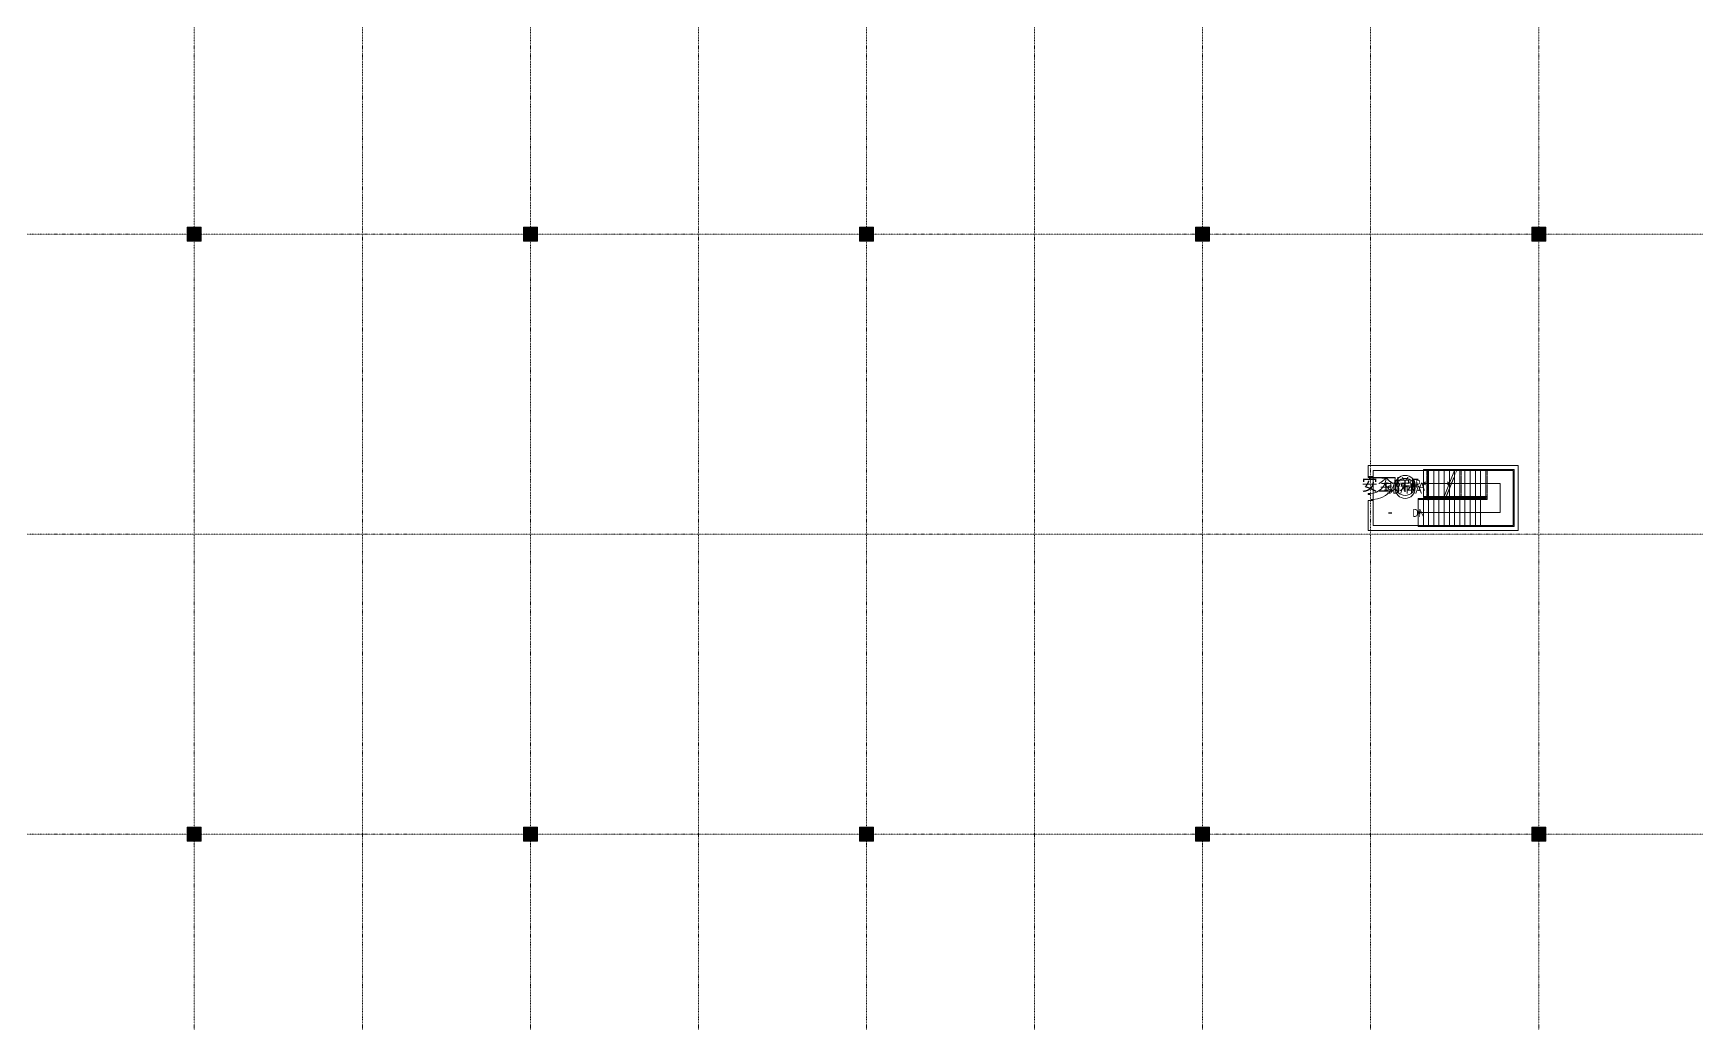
# Model space of a CAD drawing. Extents: x -32000 to 290600, y -29000 to 131250.
# Drawn here: x 43550 to 126700, y 20520 to 70039 of the extents above; entities that cross this region are included whole.
import ezdxf
from ezdxf.enums import TextEntityAlignment as Align

# ---------------------------------------------------------------- set-up
doc = ezdxf.new("R2010")
doc.units = 0
doc.header["$LTSCALE"] = 10
for name, pattern in [('H12PL3$0$JJP_三點線', [0.9, 0.3, -0.15, 0, -0.15, 0, -0.15, 0, -0.15]), ('H12PL3$0$JJP_虛線(退縮線、投影線、地下室範圍、非屬本工程、圖面分區)', [0.45, 0.3, -0.15]), ('H12PL3$0$虛線', [0.846667, 0.423333, -0.423333]), ('XFM7P30ICA$0$H12PL3$0$JJP_三點線', [0.9, 0.3, -0.15, 0, -0.15, 0, -0.15, 0, -0.15]), ('XFM7P30ICA$0$H12PL3$0$JJP_虛線(退縮線、投影線、地下室範圍、非屬本工程、圖面分區)', [0.45, 0.3, -0.15])]:
    doc.linetypes.add(name, pattern=pattern)
for name, color, linetype in [('H12PL3$0$A-STRS', 252, 'Continuous'), ('H12PL3$0$A-TEXT', 252, 'Continuous'), ('H12PL3$0$A-WALL-IN', 252, 'Continuous'), ('H12PL3$0$A-ZONE', 252, 'Continuous'), ('H12PL3$0$Door', 252, 'Continuous'), ('H12PL3$0$S-COL', 252, 'Continuous'), ('H12PL3$0$S-GRID', 252, 'Continuous'), ('H12PL3$0$S-SLAB-SHOW', 252, 'Continuous'), ('XFM7P30ICA$0$H12PL3$0$A-STRS', 252, 'Continuous'), ('XFM7P30ICA$0$H12PL3$0$A-WALL-IN', 252, 'Continuous'), ('XFM7P30ICA$0$H12PL3$0$D label', 252, 'Continuous'), ('XFM7P30ICA$0$H12PL3$0$Door', 252, 'Continuous'), ('XFM7P30ICA$0$H12PL3$0$Hattch', 252, 'Continuous'), ('XFM7P30ICA$0$H12PL3$0$S-COL', 252, 'Continuous'), ('XFM7P30ICA$0$H12PL3$0$S-GRID', 252, 'Continuous')]:
    doc.layers.add(name, color=color, linetype=linetype)
doc.styles.add('H12PL3$0$Standard', font='', dxfattribs={"width": 0.8})
doc.styles.add('XFM7P30ICA$0$H12PL3$0$Standard', font='isocp.shx', dxfattribs={"bigfont": 'chineset.shx'})
doc.styles.get('H12PL3$0$Standard').set_extended_font_data('Microsoft JhengHei')

# ---------------------------------------------------------------- blocks, each defined once
blk = doc.blocks.new('H12PL3')
at = {"layer": 'H12PL3$0$A-STRS', "lineweight": 0}
for p, q in [((113035, 48235), (114615, 48235)), ((113035, 48185), (113035, 48235)), ((113035, 48235), (114855, 48235)), ((113035, 48185), (113035, 48235)), ((114855, 48235), (114855, 48185)), ((114855, 48235), (117575, 48235)), ((114855, 48185), (114855, 48235)), ((117575, 48235), (117575, 45375)), ((114595, 48185), (113035, 48185)), ((113035, 46885), (113035, 48185)), ((113035, 48185), (114595, 48185)), ((113035, 46885), (113035, 48185)), ((113035, 48185), (113295, 48185)), ((114855, 48185), (113035, 48185)), ((113035, 46885), (113035, 48185)), ((113035, 48185), (114855, 48185)), ((113035, 46885), (113035, 48185)), ((113035, 48185), (113295, 48185)), ((113035, 47535), (113135, 47610)), ((113035, 47535), (113295, 47535)), ((113035, 47535), (113295, 47535)), ((113135, 47460), (113035, 47535)), ((113295, 46885), (113295, 48185)), ((113295, 48185), (113295, 46885)), ((113295, 46885), (113295, 48185)), ((113295, 48185), (113555, 48185)), ((113295, 46885), (113295, 48185)), ((113295, 48185), (113295, 46885)), ((113295, 46885), (113295, 48185)), ((113295, 48185), (113555, 48185)), ((113295, 47535), (114335, 47535)), ((113295, 47535), (114855, 47535)), ((113555, 46885), (113555, 48185)), ((113555, 48185), (113555, 46885)), ((113555, 46885), (113555, 48185)), ((113555, 48185), (113815, 48185)), ((113555, 46885), (113555, 48185)), ((113555, 48185), (113555, 46885)), ((113555, 46885), (113555, 48185)), ((113555, 48185), (113815, 48185)), ((113815, 46885), (113815, 48185)), ((113815, 48185), (113815, 46885)), ((113815, 46885), (113815, 48185)), ((113815, 48185), (114075, 48185)), ((113815, 46885), (113815, 48185)), ((113815, 48185), (113815, 46885)), ((113815, 46885), (113815, 48185)), ((113815, 48185), (114075, 48185)), ((114075, 46885), (114075, 48185)), ((114075, 48185), (114075, 46885)), ((114075, 46885), (114075, 48185)), ((114075, 48185), (114335, 48185)), ((114075, 46885), (114595, 48185)), ((114075, 46885), (114075, 48185)), ((114075, 48185), (114075, 46885)), ((114075, 46885), (114075, 48185)), ((114075, 48185), (114335, 48185)), ((114235, 47610), (114335, 47535)), ((114335, 47535), (114235, 47460)), ((114335, 47535), (114335, 48185)), ((114335, 48185), (114335, 47535)), ((114335, 47535), (114335, 48185)), ((114335, 48185), (114595, 48185)), ((114335, 46885), (114335, 48185)), ((114335, 48185), (114335, 46885)), ((114335, 46885), (114335, 48185)), ((114335, 48185), (114595, 48185)), ((114595, 46885), (114595, 48185)), ((114595, 48185), (114595, 46885)), ((114595, 46885), (114595, 48185)), ((114595, 48185), (114855, 48185)), ((117525, 48185), (114855, 48185)), ((114855, 48185), (114918.16, 48185)), ((114855, 46885), (114855, 48185)), ((114855, 46885), (114855, 48185)), ((114855, 46885), (114855, 48185)), ((114855, 48185), (114855, 46885)), ((114855, 46885), (114855, 48185)), ((114855, 48185), (117525, 48185)), ((114855, 47535), (116875, 47535)), ((114918.16, 48185), (117525, 48185)), ((116875, 47535), (116875, 46075)), ((117525, 45425), (117525, 48185)), ((117525, 48185), (117525, 45425)), ((117525, 48185), (117525, 45425)), ((112775, 46725), (112775, 46775)), ((112775, 46775), (114595, 46775)), ((114595, 46725), (112775, 46725)), ((112775, 45425), (112775, 46725)), ((112775, 46725), (114595, 46725)), ((112775, 45425), (112775, 46725)), ((112775, 46725), (113035, 46725)), ((113035, 46885), (114075, 46885)), ((113035, 46835), (113035, 46885)), ((114075, 46885), (113035, 46885)), ((113295, 46885), (113035, 46885)), ((113035, 46885), (114855, 46885)), ((113035, 46835), (113035, 46885)), ((114855, 46885), (113035, 46885)), ((113295, 46885), (113035, 46885)), ((114055, 46835), (113035, 46835)), ((114855, 46835), (113035, 46835)), ((113035, 46725), (113035, 45425)), ((113035, 45425), (113035, 46725)), ((113035, 46725), (113295, 46725)), ((113035, 46725), (113035, 45425)), ((113555, 46885), (113295, 46885)), ((113555, 46885), (113295, 46885)), ((113295, 46725), (113295, 45425)), ((113295, 45425), (113295, 46725)), ((113295, 46725), (113555, 46725)), ((113295, 46725), (113295, 45425)), ((113815, 46885), (113555, 46885)), ((113815, 46885), (113555, 46885)), ((113555, 46725), (113555, 45425)), ((113555, 45425), (113555, 46725)), ((113555, 46725), (113815, 46725)), ((113555, 46725), (113555, 45425)), ((114075, 46885), (113815, 46885)), ((114075, 46885), (113815, 46885)), ((113815, 46725), (113815, 45425)), ((113815, 45425), (113815, 46725)), ((113815, 46725), (114075, 46725)), ((113815, 46725), (113815, 45425)), ((114335, 46885), (114075, 46885)), ((114075, 46725), (114075, 45425)), ((114075, 45425), (114075, 46725)), ((114075, 46725), (114335, 46725)), ((114075, 46725), (114075, 45425)), ((114595, 46885), (114335, 46885)), ((114335, 46725), (114335, 45425)), ((114335, 46725), (114595, 46725)), ((114335, 45425), (114335, 46725)), ((114335, 46725), (114335, 45425)), ((114855, 46885), (114595, 46885)), ((114595, 46725), (114595, 46775)), ((114595, 46775), (116175, 46775)), ((114595, 46775), (114595, 46725)), ((116225, 46725), (114595, 46725)), ((114595, 46725), (116225, 46725)), ((114595, 46725), (114595, 45425)), ((114595, 46725), (114595, 45425)), ((114595, 45425), (114595, 46725)), ((114595, 46725), (116225, 46725)), ((114595, 46725), (114595, 45425)), ((114855, 46885), (114855, 46835)), ((114855, 46885), (116225, 46885)), ((114855, 46835), (114855, 46885)), ((114918.16, 46885), (114855, 46885)), ((116225, 46885), (114855, 46885)), ((116175, 46835), (114855, 46835)), ((116225, 46885), (114918.16, 46885)), ((116175, 46775), (116175, 46835)), ((116225, 46885), (116225, 46725)), ((116225, 46725), (116225, 46885)), ((116225, 46725), (116225, 46885)), ((113035, 46075), (112775, 46075)), ((114595, 46075), (113035, 46075)), ((116875, 46075), (114595, 46075)), ((112775, 45375), (112775, 45425)), ((112775, 45425), (114595, 45425)), ((114595, 45425), (112775, 45425)), ((113035, 45425), (112775, 45425)), ((114595, 45375), (112775, 45375)), ((113295, 45425), (113035, 45425)), ((113555, 45425), (113295, 45425)), ((113815, 45425), (113555, 45425)), ((114075, 45425), (113815, 45425)), ((114335, 45425), (114075, 45425)), ((114595, 45425), (114335, 45425)), ((114595, 45375), (114595, 45425)), ((114595, 45425), (117525, 45425)), ((114595, 45425), (114595, 45375)), ((117525, 45425), (114595, 45425)), ((117525, 45425), (114595, 45425)), ((117575, 45375), (114595, 45375))]:
    blk.add_line(p, q, dxfattribs=at)
at = {"layer": 'H12PL3$0$A-STRS', "linetype": 'H12PL3$0$JJP_虛線(退縮線、投影線、地下室範圍、非屬本工程、圖面分區)', "lineweight": 0}
for p, q in [((114722.7, 48235), (116155, 48235)), ((116155, 48235), (116155, 48185)), ((116155, 48235), (117575, 48235)), ((116155, 48185), (116155, 48235)), ((117575, 48235), (117575, 45375)), ((113215.46, 48185), (113215.46, 46885)), ((113216.34, 48185), (113216.34, 46885)), ((114182.7, 46885), (114702.7, 48185)), ((114595, 46885), (114595, 47915.74)), ((114595, 47915.74), (114595, 46885)), ((114595, 46885), (114595, 47915.74)), ((116155, 48185), (114702.7, 48185)), ((114702.7, 48185), (114855, 48185)), ((114855, 46885), (114855, 48185)), ((114855, 48185), (114855, 46885)), ((114855, 46885), (114855, 48185)), ((114855, 48185), (115115, 48185)), ((114918.16, 48185), (114918.16, 46885)), ((115115, 46885), (115115, 48185)), ((115115, 48185), (115115, 46885)), ((115115, 46885), (115115, 48185)), ((115115, 48185), (115375, 48185)), ((115375, 46885), (115375, 48185)), ((115375, 48185), (115375, 46885)), ((115375, 46885), (115375, 48185)), ((115375, 48185), (115635, 48185)), ((115635, 46885), (115635, 48185)), ((115635, 48185), (115635, 46885)), ((115635, 46885), (115635, 48185)), ((115635, 48185), (115895, 48185)), ((115895, 46885), (115895, 48185)), ((115895, 48185), (115895, 46885)), ((115895, 46885), (115895, 48185)), ((115895, 48185), (116155, 48185)), ((117525, 48185), (116155, 48185)), ((116155, 46885), (116155, 48185)), ((116155, 46885), (116155, 48185)), ((116155, 46885), (116155, 48185)), ((116155, 48185), (116155, 46885)), ((116155, 46885), (116155, 48185)), ((116155, 48185), (117525, 48185)), ((116219.91, 48185), (116219.91, 46885)), ((117525, 45425), (117525, 48185)), ((117525, 48185), (117525, 45425)), ((112775, 46725), (112775, 46775)), ((112775, 46775), (115895, 46775)), ((115895, 46725), (112775, 46725)), ((112775, 45425), (112775, 46725)), ((112775, 46725), (113035, 46725)), ((113035, 46725), (113035, 45425)), ((113035, 45425), (113035, 46725)), ((113035, 46725), (113295, 46725)), ((113035, 46725), (113035, 45425)), ((113295, 46725), (113295, 45425)), ((113295, 45425), (113295, 46725)), ((113295, 46725), (113555, 46725)), ((113295, 46725), (113295, 45425)), ((113555, 46725), (113555, 45425)), ((113555, 45425), (113555, 46725)), ((113555, 46725), (113815, 46725)), ((113555, 46725), (113555, 45425)), ((113815, 46725), (113815, 45425)), ((113815, 45425), (113815, 46725)), ((113815, 46725), (114075, 46725)), ((113815, 46725), (113815, 45425)), ((114075, 46725), (114075, 45425)), ((114075, 45425), (114075, 46725)), ((114075, 46725), (114335, 46725)), ((114075, 46725), (114075, 45425)), ((116155, 46835), (114162.7, 46835)), ((114182.7, 46885), (116155, 46885)), ((114335, 46885), (114182.7, 46885)), ((114335, 46885), (114335, 47265.74)), ((114335, 47265.74), (114335, 46885)), ((114335, 46885), (114335, 47265.74)), ((114595, 46885), (114335, 46885)), ((114335, 46725), (114335, 45425)), ((114335, 45425), (114335, 46725)), ((114335, 46725), (114595, 46725)), ((114335, 46725), (114335, 45425)), ((114855, 46885), (114595, 46885)), ((114595, 46725), (114595, 45425)), ((114595, 45425), (114595, 46725)), ((114595, 46725), (114855, 46725)), ((114595, 46725), (114595, 45425)), ((114595, 46725), (114595, 45425)), ((115115, 46885), (114855, 46885)), ((114855, 46725), (114855, 45425)), ((114855, 45425), (114855, 46725)), ((114855, 46725), (115115, 46725)), ((114855, 46725), (114855, 45425)), ((115375, 46885), (115115, 46885)), ((115115, 46725), (115115, 45425)), ((115115, 45425), (115115, 46725)), ((115115, 46725), (115375, 46725)), ((115115, 46725), (115115, 45425)), ((115635, 46885), (115375, 46885)), ((115375, 46725), (115375, 45425)), ((115375, 45425), (115375, 46725)), ((115375, 46725), (115635, 46725)), ((115375, 46725), (115375, 45425)), ((115895, 46885), (115635, 46885)), ((115635, 46725), (115635, 45425)), ((115635, 46725), (115895, 46725)), ((115635, 45425), (115635, 46725)), ((115635, 46725), (115635, 45425)), ((116155, 46885), (115895, 46885)), ((115895, 46725), (115895, 46775)), ((115895, 46775), (116175, 46775)), ((115895, 46775), (115895, 46725)), ((116225, 46725), (115895, 46725)), ((115895, 46725), (115895, 45425)), ((115895, 46725), (115895, 45425)), ((115895, 46725), (115895, 45425)), ((115895, 45425), (115895, 46725)), ((115895, 46725), (116225, 46725)), ((115895, 46725), (115895, 45425)), ((116155, 46885), (116155, 46835)), ((116155, 46885), (116225, 46885)), ((116155, 46835), (116155, 46885)), ((116225, 46885), (116155, 46885)), ((116175, 46835), (116155, 46835)), ((116175, 46775), (116175, 46835)), ((116225, 46885), (116225, 46725)), ((116225, 46725), (116225, 46885)), ((112775, 45375), (112775, 45425)), ((112775, 45425), (115895, 45425)), ((113035, 45425), (112775, 45425)), ((115895, 45375), (112775, 45375)), ((113295, 45425), (113035, 45425)), ((113555, 45425), (113295, 45425)), ((113815, 45425), (113555, 45425)), ((114075, 45425), (113815, 45425)), ((114335, 45425), (114075, 45425)), ((114595, 45425), (114335, 45425)), ((114855, 45425), (114595, 45425)), ((115115, 45425), (114855, 45425)), ((115375, 45425), (115115, 45425)), ((115635, 45425), (115375, 45425)), ((115895, 45425), (115635, 45425)), ((115895, 45375), (115895, 45425)), ((115895, 45425), (117525, 45425)), ((115895, 45425), (115895, 45375)), ((117525, 45425), (115895, 45425)), ((117575, 45375), (115895, 45375))]:
    blk.add_line(p, q, dxfattribs=at)
at = {"layer": 'H12PL3$0$A-STRS', "linetype": 'H12PL3$0$虛線', "lineweight": 0}
for p, q in [((114702.7, 48185), (116155, 48185)), ((116155, 48185), (116219.91, 48185)), ((116219.91, 48185), (117525, 48185)), ((117525, 48185), (117525, 45425)), ((112775, 45425), (112775, 46725)), ((112775, 46725), (115895, 46725)), ((116155, 46885), (114182.7, 46885)), ((115895, 46725), (116225, 46725)), ((116219.91, 46885), (116155, 46885)), ((116225, 46885), (116219.91, 46885)), ((116225, 46725), (116225, 46885)), ((115895, 45425), (112775, 45425)), ((117525, 45425), (115895, 45425))]:
    blk.add_line(p, q, dxfattribs=at)
at = {"layer": 'H12PL3$0$A-STRS', "lineweight": 0, "flags": 128}
for points in [[(113035, 47560, -1), (113035, 47510, -1)], [(112775, 46100, -1), (112775, 46050, -1)]]:
    blk.add_lwpolyline(points, format="xyb", close=True, dxfattribs=at)
at = {"layer": 'H12PL3$0$A-WALL-IN', "lineweight": 0}
blk.add_line((110525, 46685), (110275, 46685), dxfattribs=at)
at = {"layer": 'H12PL3$0$A-WALL-IN', "lineweight": 0, "flags": 128}
for points in [[(110275, 48435), (110275, 48185)], [(117525, 48435), (110275, 48435)], [(117775, 48435), (117525, 48435)], [(117775, 45425), (117775, 48435)], [(110275, 48185), (110275, 47885)], [(110525, 47885), (110525, 48185)], [(110525, 48185), (117525, 48185)], [(117525, 48185), (117525, 45425)], [(110275, 46685), (110275, 45425)], [(110525, 45425), (110525, 46685)], [(110275, 45175), (110275, 45425)], [(110275, 45175), (117775, 45175)], [(117525, 45425), (110525, 45425)], [(117775, 45175), (117775, 45425)]]:
    blk.add_lwpolyline(points, dxfattribs=at)
at = {"layer": 'H12PL3$0$Door', "lineweight": 0}
for p, q in [((110375, 47885), (110275, 47885)), ((110275, 47885), (110275, 47835)), ((110275, 47835), (110375, 47835)), ((110375, 47835), (110375, 47885)), ((110375, 47835), (111175, 47835)), ((110375, 47805), (110375, 47835)), ((111175, 47805), (110375, 47805)), ((110525, 47885), (110425, 47885)), ((110425, 47885), (110425, 47835)), ((110425, 47835), (110525, 47835)), ((110525, 47835), (110525, 47885)), ((110525, 47835), (111625, 47835)), ((110525, 47805), (110525, 47835)), ((111625, 47805), (110525, 47805)), ((111175, 47835), (111175, 47805)), ((111625, 47835), (111625, 47805)), ((110375, 47035), (110275, 47035)), ((110275, 47035), (110275, 46985)), ((110275, 46985), (110375, 46985)), ((110375, 46985), (110375, 47035)), ((110525, 46735), (110425, 46735)), ((110425, 46735), (110425, 46685)), ((110425, 46685), (110525, 46685)), ((110525, 46685), (110525, 46735))]:
    blk.add_line(p, q, dxfattribs=at)
for centre, radius in [((110375, 47835), 800), ((110525, 47835), 1100)]:
    blk.add_arc(centre, radius, 270, 0, dxfattribs=at)
at = {"layer": 'H12PL3$0$S-COL', "lineweight": 0, "flags": 128}
for points in [[(51250, 59650), (51950, 59650), (51950, 60350), (51250, 60350)], [(68050, 59650), (68750, 59650), (68750, 60350), (68050, 60350)], [(84850, 59650), (85550, 59650), (85550, 60350), (84850, 60350)], [(101650, 59650), (102350, 59650), (102350, 60350), (101650, 60350)], [(118450, 59650), (119150, 59650), (119150, 60350), (118450, 60350)], [(51250, 29650), (51950, 29650), (51950, 30350), (51250, 30350)], [(68050, 29650), (68750, 29650), (68750, 30350), (68050, 30350)], [(84850, 29650), (85550, 29650), (85550, 30350), (84850, 30350)], [(101650, 29650), (102350, 29650), (102350, 30350), (101650, 30350)], [(118450, 29650), (119150, 29650), (119150, 30350), (118450, 30350)]]:
    blk.add_lwpolyline(points, close=True, dxfattribs=at)
at = {"layer": 'H12PL3$0$S-GRID', "linetype": 'H12PL3$0$JJP_三點線', "lineweight": 0}
for p, q in [((51600, 128250), (51600, -28000)), ((60000, 128250), (60000, -28000)), ((68400, 128250), (68400, -28000)), ((76800, 128250), (76800, -28000)), ((85200, 128250), (85200, -28000)), ((93600, 128250), (93600, -28000)), ((102000, 128250), (102000, -28000)), ((110400, 128250), (110400, -28000)), ((118800, 128250), (118800, -28000)), ((-29000, 60000), (289600, 60000)), ((-29000, 45000), (289600, 45000)), ((-29000, 30000), (289600, 30000))]:
    blk.add_line(p, q, dxfattribs=at)
at = {"layer": 'H12PL3$0$S-SLAB-SHOW', "linetype": 'H12PL3$0$虛線', "lineweight": 0, "flags": 128}
blk.add_lwpolyline([(113245, 46705), (113295, 46705), (113295, 45425), (110525, 45425), (110525, 48185), (113245, 48185)], close=True, dxfattribs=at)
at = {"layer": 'H12PL3$0$S-SLAB-SHOW', "lineweight": 0, "flags": 128}
blk.add_lwpolyline([(113245, 46705), (113295, 46705), (113295, 45425), (110525, 45425), (110525, 48185), (113245, 48185)], close=True, dxfattribs=at)
at = {"layer": 'H12PL3$0$A-TEXT', "linetype": 'Continuous', "lineweight": 0, "char_height": 400, "attachment_point": 4, "style": 'H12PL3$0$Standard'}
for s, insert in [('\\A1;UP', (112339.65, 47515.49)), ('\\A1;DN', (112485.49, 46058.78))]:
    blk.add_mtext(s, dxfattribs=dict(at, insert=insert))
at = {"layer": 'H12PL3$0$A-ZONE', "style": 'H12PL3$0$Standard'}
for s, p in [('安全梯F', (111372.91, 47771.14)), ('-', (111372.91, 46429.25))]:
    blk.add_text(s, height=600, dxfattribs=at).set_placement(p, align=Align.TOP_CENTER)
blk = doc.blocks.new('XFM7P30ICA$0$H12PL3')
at = {"layer": 'XFM7P30ICA$0$H12PL3$0$Hattch', "linetype": 'Continuous', "lineweight": 0}
for points in [[(51250, 59650), (51950, 59650), (51950, 60350), (51250, 60350)], [(68050, 59650), (68750, 59650), (68750, 60350), (68050, 60350)], [(84850, 59650), (85550, 59650), (85550, 60350), (84850, 60350)], [(101650, 59650), (102350, 59650), (102350, 60350), (101650, 60350)], [(118450, 59650), (119150, 59650), (119150, 60350), (118450, 60350)], [(51250, 29650), (51950, 29650), (51950, 30350), (51250, 30350)], [(68050, 29650), (68750, 29650), (68750, 30350), (68050, 30350)], [(84850, 29650), (85550, 29650), (85550, 30350), (84850, 30350)], [(101650, 29650), (102350, 29650), (102350, 30350), (101650, 30350)], [(118450, 29650), (119150, 29650), (119150, 30350), (118450, 30350)]]:
    blk.add_hatch(color=256, dxfattribs=at).paths.add_polyline_path(points)
at = {"layer": 'XFM7P30ICA$0$H12PL3$0$A-STRS', "lineweight": 0}
for p, q in [((113035, 48235), (114615, 48235)), ((113035, 48185), (113035, 48235)), ((113035, 48235), (114855, 48235)), ((113035, 48185), (113035, 48235)), ((114855, 48235), (114855, 48185)), ((114855, 48235), (117575, 48235)), ((114855, 48185), (114855, 48235)), ((117575, 48235), (117575, 45375)), ((114595, 48185), (113035, 48185)), ((113035, 46885), (113035, 48185)), ((113035, 48185), (114595, 48185)), ((113035, 46885), (113035, 48185)), ((113035, 48185), (113295, 48185)), ((114855, 48185), (113035, 48185)), ((113035, 46885), (113035, 48185)), ((113035, 48185), (114855, 48185)), ((113035, 46885), (113035, 48185)), ((113035, 48185), (113295, 48185)), ((113035, 47535), (113295, 47535)), ((113035, 47535), (113295, 47535)), ((113295, 46885), (113295, 48185)), ((113295, 48185), (113295, 46885)), ((113295, 46885), (113295, 48185)), ((113295, 48185), (113555, 48185)), ((113295, 46885), (113295, 48185)), ((113295, 48185), (113295, 46885)), ((113295, 46885), (113295, 48185)), ((113295, 48185), (113555, 48185)), ((113295, 47535), (114335, 47535)), ((113295, 47535), (114855, 47535)), ((113555, 46885), (113555, 48185)), ((113555, 48185), (113555, 46885)), ((113555, 46885), (113555, 48185)), ((113555, 48185), (113815, 48185)), ((113555, 46885), (113555, 48185)), ((113555, 48185), (113555, 46885)), ((113555, 46885), (113555, 48185)), ((113555, 48185), (113815, 48185)), ((113815, 46885), (113815, 48185)), ((113815, 48185), (113815, 46885)), ((113815, 46885), (113815, 48185)), ((113815, 48185), (114075, 48185)), ((113815, 46885), (113815, 48185)), ((113815, 48185), (113815, 46885)), ((113815, 46885), (113815, 48185)), ((113815, 48185), (114075, 48185)), ((114075, 46885), (114075, 48185)), ((114075, 48185), (114075, 46885)), ((114075, 46885), (114075, 48185)), ((114075, 48185), (114335, 48185)), ((114075, 46885), (114595, 48185)), ((114075, 46885), (114075, 48185)), ((114075, 48185), (114075, 46885)), ((114075, 46885), (114075, 48185)), ((114075, 48185), (114335, 48185)), ((114235, 47610), (114335, 47535)), ((114335, 47535), (114235, 47460)), ((114335, 47535), (114335, 48185)), ((114335, 48185), (114335, 47535)), ((114335, 47535), (114335, 48185)), ((114335, 48185), (114595, 48185)), ((114335, 46885), (114335, 48185)), ((114335, 48185), (114335, 46885)), ((114335, 46885), (114335, 48185)), ((114335, 48185), (114595, 48185)), ((114595, 46885), (114595, 48185)), ((114595, 48185), (114595, 46885)), ((114595, 46885), (114595, 48185)), ((114595, 48185), (114855, 48185)), ((117525, 48185), (114855, 48185)), ((114855, 48185), (114918.16, 48185)), ((114855, 46885), (114855, 48185)), ((114855, 46885), (114855, 48185)), ((114855, 46885), (114855, 48185)), ((114855, 48185), (114855, 46885)), ((114855, 46885), (114855, 48185)), ((114855, 48185), (117525, 48185)), ((114855, 47535), (116875, 47535)), ((114918.16, 48185), (117525, 48185)), ((116875, 47535), (116875, 46075)), ((117525, 45425), (117525, 48185)), ((117525, 48185), (117525, 45425)), ((117525, 48185), (117525, 45425)), ((112775, 46725), (112775, 46775)), ((112775, 46775), (114595, 46775)), ((114595, 46725), (112775, 46725)), ((112775, 45425), (112775, 46725)), ((112775, 46725), (114595, 46725)), ((112775, 45425), (112775, 46725)), ((112775, 46725), (113035, 46725)), ((113035, 46885), (114075, 46885)), ((113035, 46835), (113035, 46885)), ((114075, 46885), (113035, 46885)), ((113295, 46885), (113035, 46885)), ((113035, 46885), (114855, 46885)), ((113035, 46835), (113035, 46885)), ((114855, 46885), (113035, 46885)), ((113295, 46885), (113035, 46885)), ((114055, 46835), (113035, 46835)), ((114855, 46835), (113035, 46835)), ((113035, 46725), (113035, 45425)), ((113035, 45425), (113035, 46725)), ((113035, 46725), (113295, 46725)), ((113035, 46725), (113035, 45425)), ((113555, 46885), (113295, 46885)), ((113555, 46885), (113295, 46885)), ((113295, 46725), (113295, 45425)), ((113295, 45425), (113295, 46725)), ((113295, 46725), (113555, 46725)), ((113295, 46725), (113295, 45425)), ((113815, 46885), (113555, 46885)), ((113815, 46885), (113555, 46885)), ((113555, 46725), (113555, 45425)), ((113555, 45425), (113555, 46725)), ((113555, 46725), (113815, 46725)), ((113555, 46725), (113555, 45425)), ((114075, 46885), (113815, 46885)), ((114075, 46885), (113815, 46885)), ((113815, 46725), (113815, 45425)), ((113815, 45425), (113815, 46725)), ((113815, 46725), (114075, 46725)), ((113815, 46725), (113815, 45425)), ((114335, 46885), (114075, 46885)), ((114075, 46725), (114075, 45425)), ((114075, 45425), (114075, 46725)), ((114075, 46725), (114335, 46725)), ((114075, 46725), (114075, 45425)), ((114595, 46885), (114335, 46885)), ((114335, 46725), (114335, 45425)), ((114335, 46725), (114595, 46725)), ((114335, 45425), (114335, 46725)), ((114335, 46725), (114335, 45425)), ((114855, 46885), (114595, 46885)), ((114595, 46725), (114595, 46775)), ((114595, 46775), (116175, 46775)), ((114595, 46775), (114595, 46725)), ((116225, 46725), (114595, 46725)), ((114595, 46725), (116225, 46725)), ((114595, 46725), (114595, 45425)), ((114595, 46725), (114595, 45425)), ((114595, 45425), (114595, 46725)), ((114595, 46725), (116225, 46725)), ((114595, 46725), (114595, 45425)), ((114855, 46885), (114855, 46835)), ((114855, 46885), (116225, 46885)), ((114855, 46835), (114855, 46885)), ((114918.16, 46885), (114855, 46885)), ((116225, 46885), (114855, 46885)), ((116175, 46835), (114855, 46835)), ((116225, 46885), (114918.16, 46885)), ((116175, 46775), (116175, 46835)), ((116225, 46885), (116225, 46725)), ((116225, 46725), (116225, 46885)), ((116225, 46725), (116225, 46885)), ((112775, 46075), (112875, 46150)), ((113035, 46075), (112775, 46075)), ((112875, 46000), (112775, 46075)), ((114595, 46075), (113035, 46075)), ((116875, 46075), (114595, 46075)), ((112775, 45375), (112775, 45425)), ((112775, 45425), (114595, 45425)), ((114595, 45425), (112775, 45425)), ((113035, 45425), (112775, 45425)), ((114595, 45375), (112775, 45375)), ((113295, 45425), (113035, 45425)), ((113555, 45425), (113295, 45425)), ((113815, 45425), (113555, 45425)), ((114075, 45425), (113815, 45425)), ((114335, 45425), (114075, 45425)), ((114595, 45425), (114335, 45425)), ((114595, 45375), (114595, 45425)), ((114595, 45425), (117525, 45425)), ((114595, 45425), (114595, 45375)), ((117525, 45425), (114595, 45425)), ((117525, 45425), (114595, 45425)), ((117575, 45375), (114595, 45375))]:
    blk.add_line(p, q, dxfattribs=at)
at = {"layer": 'XFM7P30ICA$0$H12PL3$0$A-STRS', "linetype": 'XFM7P30ICA$0$H12PL3$0$JJP_虛線(退縮線、投影線、地下室範圍、非屬本工程、圖面分區)', "lineweight": 0}
for p, q in [((113215.46, 48185), (113215.46, 46885)), ((113216.34, 48185), (113216.34, 46885)), ((114918.16, 48185), (114918.16, 46885)), ((114595, 46725), (114595, 45425))]:
    blk.add_line(p, q, dxfattribs=at)
at = {"layer": 'XFM7P30ICA$0$H12PL3$0$A-STRS', "lineweight": 0, "flags": 128}
blk.add_lwpolyline([(113035, 47560, -1), (113035, 47510, -1)], format="xyb", close=True, dxfattribs=at)
blk.add_lwpolyline([(113035, 47560, -1), (113035, 47510, -1)], format="xyb", close=True, dxfattribs=at)
at = {"layer": 'XFM7P30ICA$0$H12PL3$0$A-WALL-IN', "lineweight": 0}
blk.add_line((110525, 46685), (110275, 46685), dxfattribs=at)
at = {"layer": 'XFM7P30ICA$0$H12PL3$0$A-WALL-IN', "lineweight": 0, "flags": 128}
for points in [[(110275, 48435), (110275, 48185)], [(117525, 48435), (110275, 48435)], [(117775, 48435), (117525, 48435)], [(117775, 45425), (117775, 48435)], [(110275, 48185), (110275, 47885)], [(110525, 47885), (110525, 48185)], [(110525, 48185), (117525, 48185)], [(117525, 48185), (117525, 45425)], [(110275, 46685), (110275, 45425)], [(110525, 45425), (110525, 46685)], [(110275, 45175), (110275, 45425)], [(110275, 45175), (117775, 45175)], [(117525, 45425), (110525, 45425)], [(117775, 45175), (117775, 45425)]]:
    blk.add_lwpolyline(points, dxfattribs=at)
at = {"layer": 'XFM7P30ICA$0$H12PL3$0$D label', "lineweight": 0, "flags": 128}
for points in [[(112125, 46935, 1), (112125, 47935, 1)], [(112125, 46785, 1), (112125, 47785, 1)]]:
    blk.add_lwpolyline(points, format="xyb", close=True, dxfattribs=at)
at = {"layer": 'XFM7P30ICA$0$H12PL3$0$Door', "lineweight": 0}
for p, q in [((110375, 47885), (110275, 47885)), ((110275, 47885), (110275, 47835)), ((110275, 47835), (110375, 47835)), ((110375, 47835), (110375, 47885)), ((110375, 47835), (111175, 47835)), ((110375, 47805), (110375, 47835)), ((111175, 47805), (110375, 47805)), ((110525, 47885), (110425, 47885)), ((110425, 47885), (110425, 47835)), ((110425, 47835), (110525, 47835)), ((110525, 47835), (110525, 47885)), ((110525, 47835), (111625, 47835)), ((110525, 47805), (110525, 47835)), ((111625, 47805), (110525, 47805)), ((111175, 47835), (111175, 47805)), ((111625, 47835), (111625, 47805)), ((110375, 47035), (110275, 47035)), ((110275, 47035), (110275, 46985)), ((110275, 46985), (110375, 46985)), ((110375, 46985), (110375, 47035)), ((110525, 46735), (110425, 46735)), ((110425, 46735), (110425, 46685)), ((110425, 46685), (110525, 46685)), ((110525, 46685), (110525, 46735))]:
    blk.add_line(p, q, dxfattribs=at)
for centre, radius in [((110375, 47835), 800), ((110525, 47835), 1100)]:
    blk.add_arc(centre, radius, 270, 0, dxfattribs=at)
at = {"layer": 'XFM7P30ICA$0$H12PL3$0$S-COL', "lineweight": 0, "flags": 128}
for points in [[(51250, 59650), (51950, 59650), (51950, 60350), (51250, 60350)], [(68050, 59650), (68750, 59650), (68750, 60350), (68050, 60350)], [(84850, 59650), (85550, 59650), (85550, 60350), (84850, 60350)], [(101650, 59650), (102350, 59650), (102350, 60350), (101650, 60350)], [(118450, 59650), (119150, 59650), (119150, 60350), (118450, 60350)], [(51250, 29650), (51950, 29650), (51950, 30350), (51250, 30350)], [(68050, 29650), (68750, 29650), (68750, 30350), (68050, 30350)], [(84850, 29650), (85550, 29650), (85550, 30350), (84850, 30350)], [(101650, 29650), (102350, 29650), (102350, 30350), (101650, 30350)], [(118450, 29650), (119150, 29650), (119150, 30350), (118450, 30350)]]:
    blk.add_lwpolyline(points, close=True, dxfattribs=at)
at = {"layer": 'XFM7P30ICA$0$H12PL3$0$S-GRID', "linetype": 'XFM7P30ICA$0$H12PL3$0$JJP_三點線', "lineweight": 0}
for p, q in [((51600, 128250), (51600, -28000)), ((60000, 128250), (60000, -28000)), ((68400, 128250), (68400, -28000)), ((76800, 128250), (76800, -28000)), ((85200, 128250), (85200, -28000)), ((93600, 128250), (93600, -28000)), ((102000, 128250), (102000, -28000)), ((110400, 128250), (110400, -28000)), ((118800, 128250), (118800, -28000)), ((-29000, 60000), (289600, 60000)), ((-29000, 45000), (289600, 45000)), ((-29000, 30000), (289600, 30000))]:
    blk.add_line(p, q, dxfattribs=at)
at = {"layer": 'XFM7P30ICA$0$H12PL3$0$D label', "lineweight": 0, "char_height": 400, "attachment_point": 7, "style": 'XFM7P30ICA$0$H12PL3$0$Standard'}
for s, insert in [('\\A1;\\pt0;{\\fMicrosoft JhengHei|b0|i0|c136|p34;SD/12FA}', (111054.29, 47169.88)), ('\\A1;\\pt0;{\\fMicrosoft JhengHei|b0|i0|c136|p34;SD/1FA}', (111204.78, 47019.88))]:
    blk.add_mtext(s, dxfattribs=dict(at, insert=insert))
blk = doc.blocks.new('XFM7P30ICA')
blk.add_blockref('XFM7P30ICA$0$H12PL3', (0, 0))

msp = doc.modelspace()

# ---------------------------------------------------------------- block references
for name in ['H12PL3', 'XFM7P30ICA']:
    msp.add_blockref(name, (0, 0))

doc.saveas('drawing.dxf')
